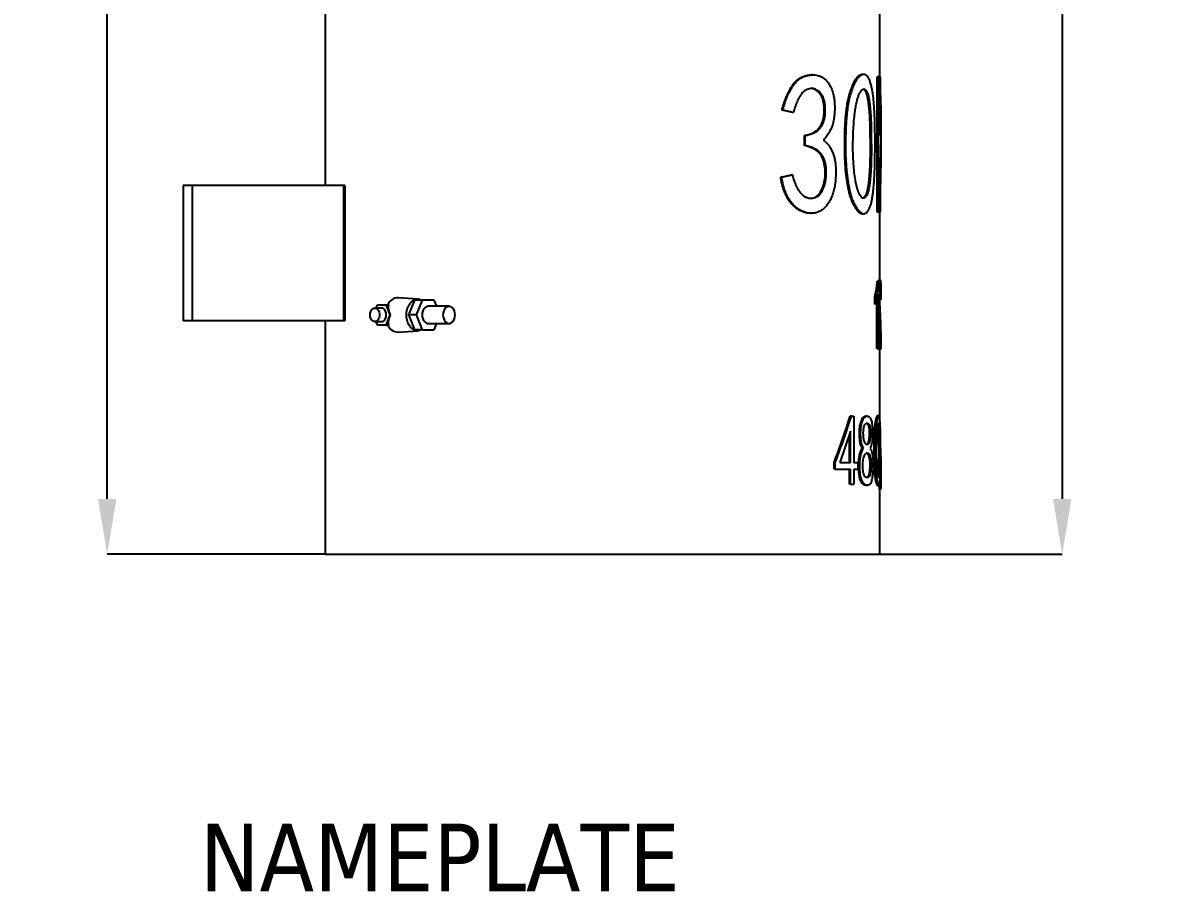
# Model space of a CAD drawing. Header units: millimetres. Extents: x 0 to 6631, y 0 to 4689.
# Drawn here: x 2147 to 2986, y 2361 to 3003 of the extents above; entities that cross this region are included whole.
import ezdxf

# ---------------------------------------------------------------- set-up
doc = ezdxf.new("R2010")
doc.units = ezdxf.units.MM
doc.header["$LTSCALE"] = 13
doc.layers.add('几何体', color=7, linetype='Continuous')
doc.layers.add('尺寸', color=3, linetype='Continuous')
doc.layers.add('铁心', color=3, linetype='Continuous', lineweight=0)
doc.styles.add('SLDTEXTSTYLE0', font='hyswlongfangsong.ttf')
doc.styles.add('Tahoma$001', font='tahoma.ttf', dxfattribs={"height": 2.159784})
doc.dimstyles.new('SLDDIMSTYLE0', dxfattribs={"dimtxt": 50, "dimasz": 40.8, "dimexe": 0, "dimexo": 0.0625, "dimgap": 12.5, "dimtad": 2, "dimdec": 0, "dimrnd": 1e-09, "dimzin": 12, "dimdsep": 46, "dimtxsty": 'SLDTEXTSTYLE0', "dimsah": 1, "dimcen": 0.09, "dimadec": 0, "dimazin": 3, "dimtfac": 1, "dimtdec": 0, "dimtmove": 0, "dimatfit": 0, "dimfxl": 1, "dimfrac": 2, "dimtolj": 1, "dimtzin": 12, "dimarcsym": 0})

# ---------------------------------------------------------------- blocks, each defined once
blk = doc.blocks.new('*D17')
at = {"layer": 'Defpoints', "color": 0, "transparency": 16777216}
for p in [(2209.34, 3629.53), (2362.21, 3629.53), (2370.53, 2610.03)]:
    blk.add_point(p, dxfattribs=at)
at = {"layer": '尺寸', "color": 0, "lineweight": -2, "transparency": 16777216}
for p, q in [((2362.15, 3629.53), (2209.34, 3629.53)), ((2209.34, 2650.83), (2209.34, 3588.73)), ((2370.47, 2610.03), (2209.34, 2610.03))]:
    blk.add_line(p, q, dxfattribs=at)
at = {"layer": '尺寸', "color": 0, "transparency": 16777216}
for points in [[(2202.54, 3588.73), (2216.14, 3588.73), (2209.34, 3629.53)], [(2202.54, 2650.83), (2216.14, 2650.83), (2209.34, 2610.03)]]:
    blk.add_solid(points, dxfattribs=at)
at = {"layer": '尺寸', "color": 0, "transparency": 16777216, "insert": (2146.84, 3128.02), "char_height": 50, "attachment_point": 2, "rotation": 90, "style": 'SLDTEXTSTYLE0'}
blk.add_mtext('\\A1;1020', dxfattribs=at)
blk = doc.blocks.new('*D23')
at = {"layer": 'Defpoints', "color": 0, "transparency": 16777216}
for p in [(2605.65, 3931.18), (2575.53, 2610.03), (2915.51, 2610.03)]:
    blk.add_point(p, dxfattribs=at)
at = {"layer": '尺寸', "color": 0, "lineweight": -2, "transparency": 16777216}
for p, q in [((2605.71, 3931.18), (2915.51, 3931.18)), ((2915.51, 3890.38), (2915.51, 2650.83)), ((2575.59, 2610.03), (2915.51, 2610.03))]:
    blk.add_line(p, q, dxfattribs=at)
at = {"layer": '尺寸', "color": 0, "transparency": 16777216}
for points in [[(2908.71, 3890.38), (2922.31, 3890.38), (2915.51, 3931.18)], [(2908.71, 2650.83), (2922.31, 2650.83), (2915.51, 2610.03)]]:
    blk.add_solid(points, dxfattribs=at)
at = {"layer": '尺寸', "color": 0, "transparency": 16777216, "insert": (2953.01, 3270.6), "char_height": 50, "attachment_point": 5, "rotation": 90, "style": 'SLDTEXTSTYLE0'}
blk.add_mtext('\\A1;1321', dxfattribs=at)

msp = doc.modelspace()

# ---------------------------------------------------------------- linework, layer by layer
at = {"layer": '几何体'}
for p, q in [((2780.53, 2962.95), (2780.53, 3476.62)), ((2370.53, 3324.53), (2370.53, 2882.53)), ((2731.15, 2964.4), (2730.39, 2964.4)), ((2768.9, 2964.71), (2767.96, 2964.71)), ((2778.56, 2862.95), (2778.56, 2962.95)), ((2779.55, 2962.95), (2778.56, 2962.95)), ((2779.55, 2862.95), (2779.55, 2962.95)), ((2779.55, 2962.95), (2780.98, 2962.95)), ((2780.98, 2962.95), (2780.98, 2919.68)), ((2716.16, 2936.63), (2708.32, 2938.39)), ((2708.96, 2938.39), (2708.32, 2938.39)), ((2716.84, 2936.63), (2708.96, 2938.39)), ((2716.84, 2936.63), (2716.16, 2936.63)), ((2781.53, 2902.24), (2781.53, 2939.14)), ((2724.84, 2912.07), (2724.84, 2919.68)), ((2725.56, 2919.68), (2724.84, 2919.68)), ((2725.56, 2912.07), (2725.56, 2919.68)), ((2725.56, 2912.07), (2724.84, 2912.07)), ((2781.45, 2912.66), (2780.98, 2900.38)), ((2780.98, 2900.38), (2780.98, 2862.95)), ((2707.42, 2888.68), (2715.3, 2890.44)), ((2708.07, 2888.68), (2707.42, 2888.68)), ((2708.07, 2888.68), (2715.99, 2890.44)), ((2715.99, 2890.44), (2715.3, 2890.44)), ((2265.5, 2882.53), (2265.5, 2782.53)), ((2272.17, 2882.53), (2265.5, 2882.53)), ((2272.17, 2882.53), (2272.17, 2782.53)), ((2383.94, 2882.53), (2272.17, 2882.53)), ((2383.94, 2882.53), (2383.94, 2782.53)), ((2384.97, 2882.53), (2383.94, 2882.53)), ((2384.97, 2882.53), (2384.97, 2782.53)), ((2729.31, 2862.05), (2730.06, 2862.05)), ((2767.81, 2861.69), (2768.75, 2861.69)), ((2779.55, 2862.95), (2778.56, 2862.95)), ((2779.55, 2862.95), (2780.98, 2862.95)), ((2780.53, 2808.3), (2780.53, 2862.95)), ((2779.84, 2812.07), (2778.85, 2812.07)), ((2779.84, 2812.07), (2780.26, 2812.07)), ((2780.26, 2812.07), (2780.26, 2761.78)), ((2781.19, 2812.48), (2780.53, 2812.48)), ((2781.31, 2812.37), (2780.53, 2812.37)), ((2781.53, 2798.38), (2781.53, 2808.3)), ((2408.11, 2791.92), (2409.13, 2794.42)), ((2409.13, 2794.42), (2415.25, 2794.42)), ((2415.25, 2794.42), (2418.31, 2786.92)), ((2415.25, 2794.42), (2417.22, 2794.42)), ((2439.31, 2798.61), (2424.42, 2799.61)), ((2436.55, 2797.92), (2432.06, 2786.92)), ((2442.2, 2797.92), (2436.55, 2797.92)), ((2442.2, 2797.92), (2437.71, 2786.92)), ((2451.18, 2797.92), (2442.2, 2797.92)), ((2453.08, 2793.27), (2451.18, 2797.92)), ((2776.97, 2794.82), (2776.97, 2800.38)), ((2777.95, 2800.38), (2776.97, 2800.38)), ((2777.95, 2794.82), (2776.97, 2794.82)), ((2777.95, 2794.82), (2777.95, 2800.38)), ((2778.53, 2761.78), (2778.53, 2796.93)), ((2779.52, 2761.78), (2779.52, 2802.13)), ((2780.53, 2798.38), (2780.46, 2799.21)), ((2781.46, 2799.21), (2780.46, 2799.21)), ((2780.53, 2770.8), (2780.53, 2798.38)), ((2781.53, 2798.33), (2780.53, 2798.33)), ((2781.53, 2798.33), (2781.46, 2799.21)), ((2412.19, 2791.92), (2407.24, 2791.92)), ((2418.31, 2786.92), (2415.25, 2779.42)), ((2418.31, 2786.92), (2418.69, 2786.92)), ((2437.71, 2786.92), (2432.06, 2786.92)), ((2432.06, 2786.92), (2436.55, 2775.93)), ((2437.71, 2786.92), (2442.2, 2775.93)), ((2462.11, 2793.27), (2446.69, 2793.27)), ((2272.17, 2782.53), (2265.5, 2782.53)), ((2383.94, 2782.53), (2272.17, 2782.53)), ((2370.53, 2782.53), (2370.53, 2610.03)), ((2384.97, 2782.53), (2383.94, 2782.53)), ((2407.24, 2781.92), (2412.19, 2781.92)), ((2409.13, 2779.42), (2408.11, 2781.92)), ((2415.25, 2779.42), (2409.13, 2779.42)), ((2415.25, 2779.42), (2417.22, 2779.42)), ((2446.69, 2780.57), (2462.11, 2780.57)), ((2451.18, 2775.93), (2453.08, 2780.57)), ((2424.42, 2774.24), (2439.31, 2775.24)), ((2442.2, 2775.93), (2436.55, 2775.93)), ((2442.2, 2775.93), (2451.18, 2775.93)), ((2781.53, 2761.78), (2781.53, 2770.81)), ((2779.52, 2761.78), (2778.53, 2761.78)), ((2779.52, 2761.78), (2780.26, 2761.78)), ((2780.49, 2761.78), (2780.49, 2762.95)), ((2781.49, 2762.95), (2780.49, 2762.95)), ((2781.49, 2761.78), (2780.49, 2761.78)), ((2780.53, 2710.57), (2780.53, 2761.78)), ((2781.49, 2761.78), (2781.49, 2762.95)), ((2781.49, 2761.78), (2781.53, 2761.78)), ((2759.61, 2712.07), (2758.71, 2712.07)), ((2759.61, 2712.07), (2761.54, 2712.07)), ((2761.54, 2712.07), (2761.54, 2677.86)), ((2771.36, 2712.07), (2770.41, 2712.07)), ((2779.8, 2712.36), (2778.8, 2712.36)), ((2759.07, 2700.96), (2751.03, 2677.86)), ((2758.18, 2677.86), (2758.18, 2698.4)), ((2759.07, 2677.86), (2759.07, 2700.96)), ((2768.63, 2688.39), (2767.69, 2688.39)), ((2746.88, 2672.89), (2746.88, 2677.86)), ((2747.72, 2677.86), (2746.88, 2677.86)), ((2747.72, 2672.89), (2747.72, 2677.86)), ((2751.03, 2677.86), (2759.07, 2677.86)), ((2761.54, 2677.86), (2764.46, 2677.86)), ((2764.46, 2677.86), (2764.46, 2672.89)), ((2747.72, 2672.89), (2746.88, 2672.89)), ((2747.72, 2672.89), (2759.07, 2672.89)), ((2758.18, 2661.78), (2758.18, 2672.89)), ((2759.07, 2661.78), (2759.07, 2672.89)), ((2761.54, 2672.89), (2764.46, 2672.89)), ((2761.54, 2672.89), (2761.54, 2661.78)), ((2765.84, 2676.11), (2764.92, 2676.11)), ((2781.53, 2664.44), (2781.53, 2671.41)), ((2759.07, 2661.78), (2758.18, 2661.78)), ((2759.07, 2661.78), (2761.54, 2661.78)), ((2770.56, 2660.91), (2771.51, 2660.91)), ((2778.81, 2660.86), (2779.8, 2660.86)), ((2780.42, 2659.73), (2780.42, 2662.14)), ((2780.5, 2657.98), (2780.42, 2659.73)), ((2781.42, 2659.73), (2780.42, 2659.73)), ((2781.42, 2664.44), (2781.5, 2657.98)), ((2781.5, 2657.98), (2781.42, 2659.73)), ((2781.5, 2657.98), (2780.5, 2657.98)), ((2780.53, 2610.03), (2780.53, 2657.98)), ((2370.53, 2610.03), (2575.53, 2610.03)), ((2575.53, 2610.03), (2780.53, 2610.03))]:
    msp.add_line(p, q, dxfattribs=at)
at = {"layer": '几何体', "flags": 128}
for points in [[(2729.25, 2873.19), (2730.66, 2873.28), (2732.35, 2873.76), (2733.85, 2874.57), (2735.24, 2875.79), (2736.48, 2877.33), (2737.54, 2879.18), (2738.51, 2881.46), (2739.26, 2883.85), (2739.8, 2886.39), (2740.13, 2889.04), (2740.25, 2891.85), (2740.14, 2894.78), (2739.83, 2897.46), (2739.28, 2900.1), (2738.51, 2902.37), (2737.49, 2904.43), (2736.24, 2906.21), (2734.72, 2907.76), (2733.52, 2908.66), (2732.1, 2909.56), (2730.63, 2910.28), (2730, 2910.54), (2729.35, 2910.8), (2728.71, 2911.03), (2728.05, 2911.25), (2727.4, 2911.45), (2726.74, 2911.63), (2726, 2911.81), (2724.84, 2912.07), (2724.84, 2912.07)], [(2430.64, 2786.92), (2430.77, 2788.96), (2431.14, 2790.93), (2431.75, 2792.77), (2432.58, 2794.45), (2433.6, 2795.89), (2434.78, 2797.06), (2436.09, 2797.92), (2437.48, 2798.45), (2438.92, 2798.62), (2440.35, 2798.45), (2441.74, 2797.92)], [(2403.7, 2786.92), (2403.83, 2788.27), (2404.22, 2789.52), (2404.82, 2790.58), (2405.61, 2791.36), (2406.52, 2791.82), (2407.48, 2791.91), (2408.42, 2791.64), (2409.28, 2791.01), (2409.98, 2790.08), (2410.48, 2788.92), (2410.74, 2787.61), (2410.74, 2786.24), (2410.48, 2784.93), (2409.98, 2783.77), (2409.28, 2782.84), (2408.42, 2782.21), (2407.48, 2781.94), (2406.52, 2782.03), (2405.61, 2782.49), (2404.82, 2783.27), (2404.22, 2784.33), (2403.83, 2785.58), (2403.7, 2786.92)], [(2415.72, 2786.92), (2415.59, 2788.27), (2415.21, 2789.52), (2414.6, 2790.58), (2413.81, 2791.36), (2412.91, 2791.82), (2412.19, 2791.92)], [(2412.19, 2781.92), (2412.91, 2782.03), (2413.81, 2782.49), (2414.6, 2783.27), (2415.21, 2784.33), (2415.59, 2785.58), (2415.72, 2786.92)], [(2441.74, 2775.93), (2440.35, 2775.4), (2438.92, 2775.22), (2437.48, 2775.4), (2436.09, 2775.93), (2434.78, 2776.79), (2433.6, 2777.96), (2432.58, 2779.4), (2431.75, 2781.07), (2431.14, 2782.92), (2430.77, 2784.89), (2430.64, 2786.92)], [(2446.69, 2793.27), (2446.15, 2793.23), (2445.1, 2792.86), (2444.14, 2792.15), (2443.33, 2791.14), (2442.72, 2789.88), (2442.33, 2788.44), (2442.2, 2786.92), (2442.33, 2785.4), (2442.72, 2783.97), (2443.33, 2782.71), (2444.14, 2781.7), (2445.1, 2780.99), (2446.15, 2780.62), (2446.69, 2780.57)], [(2466.6, 2786.92), (2466.47, 2788.44), (2466.09, 2789.88), (2465.47, 2791.14), (2464.66, 2792.15), (2463.7, 2792.86), (2462.65, 2793.23), (2461.57, 2793.23), (2460.52, 2792.86), (2459.56, 2792.15), (2458.75, 2791.14), (2458.13, 2789.88), (2457.75, 2788.44), (2457.62, 2786.92), (2457.75, 2785.4), (2458.13, 2783.97), (2458.75, 2782.71), (2459.56, 2781.7), (2460.52, 2780.99), (2461.57, 2780.62), (2462.65, 2780.62), (2463.7, 2780.99), (2464.66, 2781.7), (2465.47, 2782.71), (2466.09, 2783.97), (2466.47, 2785.4), (2466.6, 2786.92)]]:
    msp.add_lwpolyline(points, dxfattribs=at)
at = {"layer": '几何体'}
for centre, start, end in [((2424.51, 2791.22), 90.5676, 157.53955), ((2424.51, 2782.63), 202.46045, 269.4324)]:
    msp.add_arc(centre, 8.39, start, end, dxfattribs=at)
for centre, major_axis, start_param, end_param in [((2427.36, 2787.27), (-7.85, 11.69), 0.602935, 1.241532), ((2427.36, 2786.58), (7.85, 11.69), 1.900061, 2.538658)]:
    msp.add_ellipse(centre, major_axis=major_axis, ratio=0.554745, start_param=start_param, end_param=end_param, dxfattribs=at)
for points, knots in [([(2708.32, 2938.39), (2708.47, 2938.94), (2708.72, 2939.86), (2709.07, 2941.08), (2709.34, 2942.02), (2709.6, 2942.87), (2709.85, 2943.67), (2710.41, 2945.37), (2711.42, 2948.07), (2713.01, 2951.6), (2714.78, 2954.84), (2716.59, 2957.62), (2718.54, 2959.77), (2720.6, 2961.5), (2722.83, 2962.82), (2725.24, 2963.73), (2727.52, 2964.2), (2729.25, 2964.4), (2730.12, 2964.38), (2730.39, 2964.38)], [0, 0, 0, 0, 0.040339, 0.066387, 0.088745, 0.109351, 0.128875, 0.147762, 0.235729, 0.334302, 0.428981, 0.510692, 0.587846, 0.663223, 0.740122, 0.822368, 0.909218, 0.971896, 1, 1, 1, 1]), ([(2708.96, 2938.39), (2709.22, 2939.3), (2709.71, 2941.08), (2710.51, 2943.73), (2711.41, 2946.3), (2712.42, 2948.81), (2713.63, 2951.44), (2715.06, 2954.14), (2716.74, 2956.88), (2718.69, 2959.23), (2720.84, 2961.17), (2723.15, 2962.63), (2725.53, 2963.59), (2727.93, 2964.17), (2730.31, 2964.43), (2732.65, 2964.37), (2734.93, 2964.02), (2737.12, 2963.22), (2739.18, 2962), (2741.1, 2960.39), (2742.63, 2958.54), (2743.82, 2956.66), (2744.68, 2954.81), (2745.57, 2952.53), (2746.34, 2949.67), (2746.95, 2946.27), (2747.29, 2942.76), (2747.34, 2939.19), (2747.15, 2935.65), (2746.76, 2932.15), (2746.09, 2928.79), (2745.19, 2926.04), (2744.24, 2923.82), (2743.33, 2922.04), (2742.32, 2920.4), (2741.24, 2918.89), (2740.1, 2917.47), (2739.3, 2916.61), (2738.89, 2916.17)], [0, 0, 0, 0, 0.025385, 0.049956, 0.074999, 0.099886, 0.124875, 0.156112, 0.187357, 0.218602, 0.249871, 0.281164, 0.312479, 0.343806, 0.375143, 0.406475, 0.437804, 0.469125, 0.500437, 0.531816, 0.562982, 0.583927, 0.604694, 0.625467, 0.656658, 0.68784, 0.719012, 0.750184, 0.781362, 0.812546, 0.84372, 0.87492, 0.895591, 0.916573, 0.937424, 0.958369, 0.978795, 1, 1, 1, 1]), ([(2767.96, 2964.66), (2767.56, 2964.64), (2766.68, 2964.61), (2765.24, 2963.87), (2763.7, 2962.51), (2762.21, 2960.44), (2760.83, 2957.79), (2759.56, 2954.77), (2758.28, 2951.06), (2757.09, 2946.64), (2756.08, 2941.46), (2755.45, 2936.5), (2755.02, 2931.91), (2754.77, 2927.74), (2754.58, 2923.57), (2754.51, 2920.77), (2754.48, 2919.37)], [0, 0, 0, 0, 0.054726, 0.122231, 0.189702, 0.257183, 0.324688, 0.392208, 0.459733, 0.54997, 0.639166, 0.729788, 0.797336, 0.864888, 0.932444, 1, 1, 1, 1]), ([(2755.36, 2919.37), (2755.4, 2921.23), (2755.49, 2924.96), (2755.79, 2930.53), (2756.26, 2936.06), (2756.96, 2941.46), (2757.98, 2946.64), (2759.18, 2951.07), (2760.45, 2954.77), (2761.73, 2957.79), (2763.12, 2960.44), (2764.61, 2962.51), (2766.17, 2963.88), (2767.71, 2964.62), (2769.19, 2964.8), (2770.58, 2964.36), (2771.84, 2963.05), (2772.94, 2961.04), (2773.85, 2958.39), (2774.61, 2955.33), (2775.25, 2951.96), (2775.76, 2948.34), (2776.17, 2944.52), (2776.53, 2939.77), (2776.81, 2934.02), (2776.99, 2927.36), (2777.09, 2920.65), (2777.12, 2913.94), (2777.09, 2907.58), (2777.02, 2901.62), (2776.89, 2896.06), (2776.69, 2890.55), (2776.39, 2885.12), (2775.97, 2879.83), (2775.43, 2875.22), (2774.76, 2871.39), (2774, 2868.34), (2773.07, 2865.78), (2771.99, 2863.79), (2770.75, 2862.35), (2769.38, 2861.62), (2767.91, 2861.69), (2766.39, 2862.57), (2764.87, 2864.12), (2763.38, 2866.15), (2761.93, 2868.56), (2760.59, 2871.41), (2759.39, 2874.67), (2758.48, 2878.38), (2757.69, 2882.23), (2756.77, 2887.47), (2755.89, 2894.24), (2755.37, 2902.61), (2755.24, 2911), (2755.32, 2916.59), (2755.36, 2919.37)], [0, 0, 0, 0, 0.020755, 0.041665, 0.062432, 0.083376, 0.104, 0.124875, 0.140505, 0.156142, 0.171785, 0.187434, 0.203091, 0.218762, 0.234434, 0.250098, 0.265752, 0.281399, 0.297037, 0.312673, 0.328302, 0.343924, 0.359541, 0.375152, 0.399945, 0.425076, 0.450036, 0.474973, 0.50001, 0.52097, 0.541557, 0.562444, 0.583192, 0.604017, 0.624884, 0.640509, 0.656136, 0.67178, 0.687434, 0.703072, 0.718757, 0.734423, 0.750083, 0.76574, 0.781402, 0.797043, 0.81269, 0.828312, 0.843927, 0.859546, 0.875162, 0.90637, 0.93757, 0.968996, 1, 1, 1, 1]), ([(2725.56, 2919.68), (2726.06, 2919.75), (2727.04, 2919.89), (2728.5, 2920.23), (2729.91, 2920.66), (2731.3, 2921.17), (2732.74, 2921.88), (2734.24, 2922.83), (2735.75, 2924.13), (2737.1, 2925.78), (2738.26, 2927.73), (2739.19, 2929.98), (2739.84, 2932.46), (2740.24, 2935.09), (2740.36, 2937.78), (2740.31, 2940.48), (2740.05, 2943.15), (2739.51, 2945.71), (2738.68, 2948.06), (2737.55, 2950.06), (2736.19, 2951.68), (2734.67, 2952.9), (2733.03, 2953.83), (2731.29, 2954.26), (2729.5, 2954.33), (2727.7, 2953.9), (2725.93, 2953.17), (2724.21, 2952.06), (2722.7, 2950.42), (2721.36, 2948.51), (2720.27, 2946.5), (2719.39, 2944.5), (2718.64, 2942.61), (2717.97, 2940.68), (2717.38, 2938.68), (2717.02, 2937.32), (2716.84, 2936.63)], [0, 0, 0, 0, 0.02549, 0.049981, 0.076182, 0.100309, 0.125336, 0.156646, 0.187931, 0.219191, 0.250423, 0.281628, 0.312802, 0.34398, 0.375143, 0.40632, 0.437483, 0.468659, 0.499828, 0.531047, 0.562297, 0.593582, 0.624878, 0.65619, 0.6875, 0.718818, 0.750129, 0.781403, 0.812652, 0.843901, 0.875128, 0.900141, 0.925129, 0.950053, 0.974613, 1, 1, 1, 1]), ([(2724.84, 2919.68), (2725.23, 2919.73), (2725.89, 2919.83), (2726.78, 2920), (2727.54, 2920.18), (2728.31, 2920.4), (2729.07, 2920.64), (2729.79, 2920.89), (2731.35, 2921.51), (2733.17, 2922.53), (2735.09, 2924.26), (2736.36, 2925.86), (2737.43, 2927.68), (2738.28, 2929.7), (2738.93, 2931.93), (2739.33, 2934.31), (2739.55, 2936.89), (2739.55, 2939.51), (2739.38, 2942.12), (2738.98, 2944.51), (2738.41, 2946.69), (2737.59, 2948.62), (2736.57, 2950.31), (2735.31, 2951.76), (2733.89, 2952.9), (2732.36, 2953.78), (2730.87, 2954.21), (2729.89, 2954.24), (2729.47, 2954.25)], [0, 0, 0, 0, 0.030213, 0.049733, 0.068543, 0.08865, 0.110043, 0.129198, 0.146462, 0.236673, 0.282168, 0.326448, 0.369396, 0.411502, 0.452686, 0.496136, 0.538558, 0.586579, 0.630916, 0.673038, 0.714043, 0.75299, 0.793759, 0.835409, 0.880435, 0.923666, 0.966805, 1, 1, 1, 1]), ([(2761.05, 2922.88), (2760.94, 2920.16), (2760.73, 2914.73), (2760.76, 2906.53), (2761.11, 2899.05), (2761.7, 2892.37), (2762.38, 2887.49), (2763.11, 2883.78), (2763.75, 2881.13), (2764.51, 2878.69), (2765.39, 2876.56), (2766.36, 2874.79), (2767.41, 2873.54), (2768.51, 2873), (2769.57, 2873.3), (2770.53, 2874.38), (2771.36, 2875.98), (2772.06, 2878.05), (2772.68, 2880.75), (2773.19, 2884.04), (2773.59, 2887.89), (2773.94, 2892.51), (2774.22, 2897.88), (2774.36, 2903.57), (2774.39, 2908.93), (2774.36, 2913.86), (2774.33, 2918.78), (2774.26, 2923.65), (2774.17, 2928.27), (2774.04, 2932.61), (2773.8, 2936.62), (2773.47, 2940.17), (2773.09, 2943.32), (2772.68, 2946.04), (2772.19, 2948.61), (2771.55, 2950.86), (2770.75, 2952.63), (2769.79, 2953.66), (2768.75, 2954.01), (2767.66, 2953.62), (2766.59, 2952.52), (2765.61, 2950.77), (2764.76, 2948.61), (2763.9, 2945.94), (2763.13, 2942.68), (2762.48, 2938.89), (2761.88, 2934.33), (2761.38, 2928.97), (2761.16, 2924.91), (2761.05, 2922.88)], [0, 0, 0, 0, 0.041633, 0.083286, 0.124896, 0.156126, 0.18735, 0.202976, 0.218605, 0.234242, 0.24988, 0.265532, 0.281184, 0.296833, 0.312478, 0.328135, 0.343787, 0.359424, 0.375055, 0.395647, 0.416501, 0.437529, 0.468757, 0.499981, 0.524651, 0.550496, 0.575203, 0.599807, 0.624914, 0.645796, 0.666533, 0.687377, 0.703003, 0.718631, 0.734263, 0.74989, 0.76552, 0.781165, 0.796828, 0.812479, 0.828132, 0.843775, 0.859417, 0.875054, 0.895886, 0.916524, 0.937539, 0.968768, 1, 1, 1, 1]), ([(2768.29, 2953.73), (2768.47, 2953.69), (2769.01, 2953.56), (2769.64, 2952.79), (2770.2, 2951.76), (2770.7, 2950.49), (2771.23, 2948.61), (2771.73, 2946.04), (2772.14, 2943.32), (2772.47, 2940.49), (2772.75, 2937.59), (2772.96, 2934.62), (2773.1, 2931.59), (2773.23, 2927.52), (2773.32, 2922.42), (2773.39, 2916.28), (2773.42, 2910.15), (2773.41, 2904), (2773.25, 2897.88), (2772.97, 2892.51), (2772.62, 2887.89), (2772.23, 2884.04), (2771.72, 2880.75), (2771.11, 2878.05), (2770.41, 2875.97), (2769.58, 2874.41), (2768.81, 2873.42), (2768.31, 2873.33), (2768.16, 2873.3)], [0, 0, 0, 0, 0.017083, 0.049317, 0.065466, 0.081617, 0.11388, 0.146179, 0.178483, 0.210792, 0.243101, 0.27541, 0.307718, 0.340032, 0.40466, 0.469288, 0.53392, 0.598542, 0.66315, 0.727759, 0.771254, 0.81438, 0.856944, 0.889227, 0.921499, 0.953772, 0.986031, 1, 1, 1, 1]), ([(2780.98, 2919.68), (2781.3, 2926.89), (2781.82, 2938.9), (2781.22, 2950.92), (2780.98, 2955.72)], [0, 0, 0, 0, 0.600306, 1, 1, 1, 1]), ([(2738.89, 2916.17), (2739.24, 2915.89), (2739.94, 2915.35), (2740.96, 2914.47), (2741.94, 2913.47), (2743.15, 2911.96), (2744.52, 2909.8), (2745.74, 2907.15), (2746.63, 2904.65), (2747.23, 2902.33), (2747.71, 2899.48), (2748.05, 2896.11), (2748.13, 2892.28), (2748, 2888.46), (2747.7, 2884.67), (2747.13, 2880.97), (2746.29, 2877.44), (2745.14, 2874.19), (2743.72, 2871.26), (2742.05, 2868.7), (2740.19, 2866.47), (2738.13, 2864.64), (2735.9, 2863.27), (2733.52, 2862.41), (2731.31, 2862.04), (2729.33, 2862.04), (2727.61, 2862.21), (2725.61, 2862.66), (2723.31, 2863.45), (2720.78, 2864.81), (2718.37, 2866.66), (2716.08, 2868.87), (2714.01, 2871.49), (2712.2, 2874.47), (2710.75, 2877.79), (2709.79, 2880.58), (2709.21, 2882.75), (2708.86, 2884.21), (2708.55, 2885.69), (2708.3, 2887.17), (2708.14, 2888.17), (2708.07, 2888.68)], [0, 0, 0, 0, 0.015659, 0.031315, 0.046964, 0.062608, 0.093859, 0.125087, 0.14597, 0.16628, 0.187499, 0.218675, 0.249852, 0.281036, 0.312222, 0.343407, 0.3746, 0.405807, 0.437046, 0.468301, 0.49958, 0.530924, 0.562177, 0.593496, 0.624821, 0.645809, 0.66662, 0.687499, 0.718816, 0.750125, 0.781418, 0.812694, 0.843945, 0.875176, 0.90639, 0.93759, 0.949921, 0.962759, 0.975039, 0.987312, 1, 1, 1, 1]), ([(2715.99, 2890.44), (2716.17, 2889.7), (2716.53, 2888.24), (2717.16, 2886.12), (2717.94, 2884.09), (2718.84, 2882.14), (2719.91, 2880.14), (2721.19, 2878.14), (2722.76, 2876.29), (2724.48, 2874.78), (2726.35, 2873.78), (2728.27, 2873.25), (2730.2, 2873.09), (2732.09, 2873.35), (2733.91, 2874.02), (2735.58, 2875.25), (2737.06, 2876.91), (2738.29, 2879), (2739.31, 2881.36), (2740.13, 2883.91), (2740.69, 2886.64), (2741, 2889.48), (2741.08, 2892.35), (2740.96, 2895.23), (2740.57, 2898.04), (2739.96, 2900.74), (2739.01, 2903.18), (2737.81, 2905.3), (2736.36, 2907.03), (2734.76, 2908.4), (2733.24, 2909.37), (2731.86, 2910.08), (2730.65, 2910.59), (2729.41, 2911.06), (2728.15, 2911.45), (2726.87, 2911.78), (2726.01, 2911.98), (2725.56, 2912.07)], [0, 0, 0, 0, 0.025384, 0.049892, 0.074743, 0.099881, 0.124877, 0.15612, 0.187375, 0.218641, 0.249941, 0.281241, 0.312565, 0.343879, 0.375181, 0.406442, 0.437703, 0.468927, 0.50015, 0.53135, 0.562532, 0.593699, 0.624869, 0.656046, 0.687216, 0.718395, 0.749591, 0.780806, 0.812067, 0.843351, 0.874665, 0.895272, 0.916458, 0.937324, 0.958239, 0.978707, 1, 1, 1, 1]), ([(2754.48, 2919.37), (2754.44, 2916.59), (2754.37, 2911), (2754.5, 2902.61), (2755.01, 2894.24), (2755.83, 2887.93), (2756.58, 2883.52), (2757.07, 2880.93), (2757.69, 2877.95), (2758.5, 2874.67), (2759.69, 2871.41), (2761.03, 2868.56), (2762.47, 2866.15), (2763.95, 2864.12), (2765.29, 2862.74), (2766.47, 2861.97), (2767.26, 2861.69), (2767.69, 2861.72), (2767.81, 2861.73)], [0, 0, 0, 0, 0.113076, 0.227691, 0.341471, 0.455254, 0.49299, 0.532055, 0.569105, 0.625989, 0.682855, 0.739828, 0.796634, 0.85354, 0.910403, 0.948451, 0.986285, 1, 1, 1, 1]), ([(2780.98, 2877.39), (2781.13, 2880.86), (2781.65, 2892.62), (2781.53, 2904.37), (2781.45, 2912.66)], [0, 0, 0, 0, 0.2952621, 1, 1, 1, 1]), ([(2729.31, 2862.07), (2729.06, 2862.07), (2728.26, 2862.05), (2726.88, 2862.22), (2724.88, 2862.66), (2722.6, 2863.45), (2720.07, 2864.81), (2717.67, 2866.66), (2715.4, 2868.87), (2713.34, 2871.49), (2711.54, 2874.47), (2710.09, 2877.79), (2709.14, 2880.57), (2708.56, 2882.75), (2708.21, 2884.21), (2707.9, 2885.69), (2707.65, 2887.17), (2707.5, 2888.17), (2707.42, 2888.68)], [0, 0, 0, 0, 0.024829, 0.081997, 0.139343, 0.225362, 0.311437, 0.397509, 0.48357, 0.569597, 0.655648, 0.741698, 0.827734, 0.861755, 0.897216, 0.9311, 0.964992, 1, 1, 1, 1]), ([(2776.97, 2800.38), (2777.09, 2800.83), (2777.33, 2801.76), (2777.65, 2803.25), (2777.95, 2804.85), (2778.21, 2806.5), (2778.45, 2808.29), (2778.66, 2810.12), (2778.79, 2811.43), (2778.85, 2812.07)], [0, 0, 0, 0, 0.14081, 0.289456, 0.425524, 0.575175, 0.712475, 0.858519, 1, 1, 1, 1]), ([(2777.95, 2800.38), (2778.07, 2800.83), (2778.31, 2801.76), (2778.63, 2803.25), (2778.94, 2804.85), (2779.2, 2806.5), (2779.44, 2808.29), (2779.65, 2810.12), (2779.78, 2811.43), (2779.84, 2812.07)], [0, 0, 0, 0, 0.140916, 0.289637, 0.425743, 0.575396, 0.712663, 0.858632, 1, 1, 1, 1]), ([(2781.31, 2812.37), (2781.29, 2812.4), (2781.25, 2812.47), (2781.21, 2812.47), (2781.18, 2812.48)], [0, 0, 0, 0, 0.529484, 1, 1, 1, 1]), ([(2781.46, 2799.21), (2781.47, 2799.76), (2781.48, 2800.86), (2781.49, 2802.46), (2781.51, 2804.3), (2781.52, 2806.29), (2781.53, 2808.32), (2781.52, 2810), (2781.5, 2811.05), (2781.46, 2811.68), (2781.42, 2812.01), (2781.37, 2812.26), (2781.33, 2812.33), (2781.31, 2812.37)], [0, 0, 0, 0, 0.083164, 0.166285, 0.249676, 0.37451, 0.499391, 0.624332, 0.749401, 0.812025, 0.874669, 0.937328, 1, 1, 1, 1]), ([(2780.46, 2799.21), (2780.47, 2799.76), (2780.48, 2800.86), (2780.49, 2802.46), (2780.51, 2804.3), (2780.52, 2806.26), (2780.53, 2807.72), (2780.53, 2808.29), (2780.53, 2808.3)], [0, 0, 0, 0, 0.165658, 0.331211, 0.497279, 0.745764, 0.994174, 1, 1, 1, 1]), ([(2779.52, 2802.13), (2779.45, 2801.66), (2779.32, 2800.74), (2779.09, 2799.42), (2778.84, 2798.19), (2778.56, 2797), (2778.27, 2795.89), (2778.06, 2795.18), (2777.95, 2794.82)], [0, 0, 0, 0, 0.169144, 0.32665, 0.49985, 0.667859, 0.830038, 1, 1, 1, 1]), ([(2781.49, 2762.95), (2781.49, 2763.43), (2781.49, 2764.41), (2781.5, 2765.82), (2781.51, 2767.76), (2781.53, 2770.01), (2781.53, 2772.27), (2781.5, 2774.8), (2781.44, 2777.41), (2781.37, 2779.97), (2781.28, 2782.29), (2781.19, 2784.46), (2781.1, 2786.6), (2780.99, 2788.84), (2780.89, 2791), (2780.8, 2793.09), (2780.74, 2795.15), (2780.69, 2796.9), (2780.68, 2797.98), (2780.68, 2798.33)], [0, 0, 0, 0, 0.03403, 0.068458, 0.102563, 0.18238, 0.262062, 0.342162, 0.422101, 0.505575, 0.572692, 0.630898, 0.696749, 0.758155, 0.821679, 0.872996, 0.924294, 0.975561, 1, 1, 1, 1]), ([(2780.49, 2762.95), (2780.49, 2763.32), (2780.49, 2763.98), (2780.49, 2764.91), (2780.5, 2765.75), (2780.51, 2766.7), (2780.51, 2767.75), (2780.52, 2768.85), (2780.53, 2769.89), (2780.53, 2770.5), (2780.53, 2770.8)], [0, 0, 0, 0, 0.122253, 0.21835, 0.316655, 0.41306, 0.557763, 0.703516, 0.855287, 1, 1, 1, 1]), ([(2767.69, 2688.39), (2767.6, 2688.56), (2767.44, 2688.84), (2767.23, 2689.24), (2767.06, 2689.58), (2766.77, 2690.23), (2766.38, 2691.27), (2765.97, 2692.97), (2765.72, 2694.98), (2765.55, 2697.2), (2765.5, 2699.52), (2765.56, 2701.77), (2765.77, 2703.87), (2766.15, 2705.84), (2766.65, 2707.69), (2767.22, 2709.29), (2767.84, 2710.55), (2768.52, 2711.38), (2769.27, 2711.87), (2769.92, 2712.09), (2770.3, 2712.05), (2770.41, 2712.04)], [0, 0, 0, 0, 0.027843, 0.046126, 0.062682, 0.078155, 0.136232, 0.190871, 0.251545, 0.318014, 0.386617, 0.451555, 0.511794, 0.573222, 0.642078, 0.709134, 0.768484, 0.826884, 0.89464, 0.968361, 1, 1, 1, 1]), ([(2768.63, 2688.39), (2768.48, 2688.65), (2768.19, 2689.17), (2767.76, 2690.06), (2767.32, 2691.26), (2766.91, 2692.89), (2766.64, 2695), (2766.48, 2697.17), (2766.42, 2699.38), (2766.48, 2701.59), (2766.68, 2703.74), (2767.06, 2705.72), (2767.53, 2707.52), (2768.09, 2709.12), (2768.71, 2710.46), (2769.41, 2711.34), (2770.13, 2711.83), (2770.85, 2712.08), (2771.55, 2712.09), (2772.22, 2711.93), (2772.86, 2711.54), (2773.45, 2710.78), (2773.97, 2709.66), (2774.45, 2708.38), (2774.83, 2706.7), (2775.1, 2704.76), (2775.27, 2702.65), (2775.34, 2700.45), (2775.31, 2698.23), (2775.21, 2696.07), (2775.04, 2693.94), (2774.75, 2692.04), (2774.4, 2690.6), (2774.04, 2689.55), (2773.7, 2688.76), (2773.46, 2688.32), (2773.34, 2688.1)], [0, 0, 0, 0, 0.021185, 0.042121, 0.062593, 0.093769, 0.12496, 0.156157, 0.187352, 0.218536, 0.249711, 0.280698, 0.312152, 0.343606, 0.374705, 0.405427, 0.436978, 0.468685, 0.5, 0.531353, 0.562692, 0.594005, 0.625313, 0.656591, 0.68781, 0.71895, 0.750203, 0.78137, 0.812557, 0.843753, 0.874941, 0.906141, 0.937376, 0.958155, 0.978908, 1, 1, 1, 1]), ([(2778.8, 2712.33), (2778.74, 2712.33), (2778.59, 2712.31), (2778.32, 2711.95), (2778.02, 2711.27), (2777.73, 2710.23), (2777.36, 2708.47), (2776.94, 2705.79), (2776.55, 2702.08), (2776.34, 2698.5), (2776.23, 2695.28), (2776.17, 2692.5), (2776.15, 2690.62), (2776.14, 2689.7)], [0, 0, 0, 0, 0.046934, 0.115032, 0.183099, 0.251175, 0.319272, 0.455273, 0.591335, 0.727459, 0.817147, 0.909757, 1, 1, 1, 1]), ([(2777.12, 2689.7), (2777.12, 2690.62), (2777.14, 2692.5), (2777.21, 2695.28), (2777.32, 2698.5), (2777.54, 2702.09), (2777.86, 2705.18), (2778.17, 2707.4), (2778.43, 2708.91), (2778.71, 2710.23), (2779.01, 2711.27), (2779.31, 2711.95), (2779.61, 2712.32), (2779.88, 2712.41), (2780.14, 2712.19), (2780.36, 2711.54), (2780.55, 2710.53), (2780.7, 2709.21), (2780.87, 2707.17), (2780.99, 2704.81), (2781.07, 2702.27), (2781.14, 2699.19), (2781.18, 2694.82), (2781.21, 2689.24), (2781.2, 2684.1), (2781.18, 2679.43), (2781.15, 2675.27), (2781.08, 2671.22), (2780.98, 2668), (2780.85, 2665.71), (2780.73, 2664.18), (2780.57, 2662.9), (2780.39, 2661.91), (2780.17, 2661.19), (2779.92, 2660.82), (2779.64, 2660.86), (2779.35, 2661.3), (2779.06, 2662.07), (2778.76, 2663.09), (2778.47, 2664.29), (2778.2, 2665.72), (2777.96, 2667.35), (2777.77, 2669.21), (2777.6, 2671.13), (2777.41, 2673.75), (2777.23, 2677.13), (2777.12, 2681.32), (2777.09, 2685.51), (2777.11, 2688.31), (2777.12, 2689.7)], [0, 0, 0, 0, 0.020672, 0.04189, 0.062441, 0.093639, 0.124844, 0.140476, 0.156117, 0.171764, 0.187417, 0.203078, 0.218753, 0.234429, 0.250097, 0.265756, 0.281408, 0.29705, 0.312689, 0.3439, 0.35952, 0.375134, 0.416549, 0.458018, 0.499965, 0.531182, 0.562399, 0.593611, 0.624807, 0.640435, 0.656066, 0.671714, 0.687372, 0.703031, 0.718703, 0.734373, 0.750038, 0.7657, 0.781364, 0.797003, 0.812659, 0.828285, 0.843904, 0.859525, 0.875144, 0.906357, 0.937561, 0.968984, 1, 1, 1, 1]), ([(2768.43, 2699.21), (2768.47, 2698.11), (2768.54, 2696.45), (2768.91, 2694.51), (2769.25, 2693.18), (2769.69, 2692.12), (2770.19, 2691.44), (2770.72, 2691.09), (2771.24, 2690.99), (2771.75, 2691.08), (2772.24, 2691.41), (2772.69, 2692.05), (2773.08, 2693.04), (2773.37, 2694.33), (2773.6, 2695.77), (2773.74, 2697.35), (2773.79, 2699), (2773.78, 2700.65), (2773.69, 2702.28), (2773.5, 2703.79), (2773.19, 2705.05), (2772.79, 2705.95), (2772.34, 2706.52), (2771.85, 2706.82), (2771.17, 2706.9), (2770.46, 2706.69), (2769.85, 2706.09), (2769.52, 2705.58), (2769.22, 2704.95), (2768.9, 2703.9), (2768.63, 2702.45), (2768.45, 2700.86), (2768.44, 2699.76), (2768.43, 2699.21)], [0, 0, 0, 0, 0.0620757, 0.0933015, 0.1245457, 0.1557857, 0.1870767, 0.2184028, 0.2497604, 0.2811189, 0.3124482, 0.3437531, 0.3750151, 0.4062543, 0.4374699, 0.4686706, 0.4998688, 0.5310649, 0.5622509, 0.5934263, 0.624637, 0.6559033, 0.687226, 0.7185698, 0.7499281, 0.8125467, 0.8438727, 0.8601727, 0.8751996, 0.9064197, 0.937625, 0.9688192, 1, 1, 1, 1]), ([(2770.98, 2706.72), (2771.11, 2706.66), (2771.41, 2706.5), (2771.83, 2705.94), (2772.23, 2705.05), (2772.49, 2704), (2772.63, 2703.04), (2772.74, 2702.01), (2772.81, 2700.65), (2772.83, 2699), (2772.77, 2697.35), (2772.64, 2695.77), (2772.41, 2694.33), (2772.12, 2693.04), (2771.74, 2692.05), (2771.29, 2691.42), (2770.96, 2691.15), (2770.79, 2691.12), (2770.78, 2691.12)], [0, 0, 0, 0, 0.059345, 0.131586, 0.203759, 0.275896, 0.311479, 0.348205, 0.420424, 0.49268, 0.564935, 0.637169, 0.709387, 0.781598, 0.853779, 0.92599, 0.998218, 1, 1, 1, 1]), ([(2778.3, 2691.45), (2778.27, 2689.41), (2778.21, 2685.33), (2778.28, 2680.21), (2778.43, 2676.2), (2778.59, 2673.28), (2778.79, 2670.99), (2778.99, 2669.36), (2779.16, 2668.29), (2779.35, 2667.41), (2779.55, 2666.78), (2779.76, 2666.51), (2779.95, 2666.66), (2780.13, 2667.2), (2780.28, 2668), (2780.4, 2669.04), (2780.53, 2670.66), (2780.64, 2672.99), (2780.71, 2675.94), (2780.76, 2678.95), (2780.79, 2681.8), (2780.79, 2684.48), (2780.79, 2686.94), (2780.78, 2689.44), (2780.77, 2691.88), (2780.76, 2694.19), (2780.73, 2696.32), (2780.7, 2698.32), (2780.63, 2700.58), (2780.54, 2702.6), (2780.42, 2704.32), (2780.31, 2705.44), (2780.17, 2706.33), (2779.99, 2706.84), (2779.8, 2707.02), (2779.6, 2706.82), (2779.39, 2706.27), (2779.2, 2705.4), (2779.04, 2704.32), (2778.83, 2702.72), (2778.64, 2700.43), (2778.48, 2697.5), (2778.36, 2694.5), (2778.32, 2692.47), (2778.3, 2691.45)], [0, 0, 0, 0, 0.062439, 0.124847, 0.156081, 0.187309, 0.218532, 0.234172, 0.249816, 0.265472, 0.281132, 0.296791, 0.312447, 0.328111, 0.343769, 0.359412, 0.375047, 0.406247, 0.43748, 0.468712, 0.49994, 0.524612, 0.550444, 0.575162, 0.601, 0.624885, 0.645861, 0.666399, 0.687356, 0.718589, 0.734224, 0.749859, 0.765497, 0.781151, 0.796822, 0.812483, 0.828143, 0.843793, 0.859439, 0.87508, 0.906298, 0.937532, 0.968764, 1, 1, 1, 1]), ([(2779.27, 2705.65), (2779.28, 2705.57), (2779.35, 2705.21), (2779.43, 2704.3), (2779.51, 2703.03), (2779.58, 2701.67), (2779.64, 2700.25), (2779.69, 2698.8), (2779.72, 2697.31), (2779.74, 2695.81), (2779.76, 2693.77), (2779.78, 2691.22), (2779.79, 2688.15), (2779.8, 2685.09), (2779.79, 2682.01), (2779.77, 2678.95), (2779.72, 2675.94), (2779.64, 2672.98), (2779.51, 2670.23), (2779.37, 2668.51), (2779.26, 2667.95), (2779.25, 2667.9)], [0, 0, 0, 0, 0.01089, 0.048657, 0.086457, 0.124263, 0.162074, 0.200248, 0.237693, 0.275503, 0.313317, 0.388946, 0.464576, 0.540208, 0.61583, 0.691437, 0.767044, 0.842636, 0.918105, 0.993381, 1, 1, 1, 1]), ([(2764.92, 2676.11), (2764.96, 2677.38), (2765.04, 2679.92), (2765.61, 2683.48), (2766.52, 2686.49), (2767.3, 2687.76), (2767.69, 2688.39)], [0, 0, 0, 0, 0.250021, 0.500163, 0.749826, 1, 1, 1, 1]), ([(2765.84, 2676.11), (2765.88, 2677.38), (2765.97, 2679.92), (2766.54, 2683.48), (2767.45, 2686.49), (2768.24, 2687.76), (2768.63, 2688.39)], [0, 0, 0, 0, 0.249655, 0.499588, 0.749361, 1, 1, 1, 1]), ([(2773.34, 2688.1), (2773.46, 2687.96), (2773.71, 2687.69), (2774.05, 2687.14), (2774.35, 2686.57), (2774.61, 2685.93), (2774.89, 2685.07), (2775.18, 2683.77), (2775.43, 2681.94), (2775.59, 2679.99), (2775.67, 2677.93), (2775.69, 2675.85), (2775.67, 2673.74), (2775.6, 2671.67), (2775.45, 2669.67), (2775.21, 2667.83), (2774.93, 2666.07), (2774.6, 2664.44), (2774.17, 2663.12), (2773.67, 2662.17), (2773.12, 2661.49), (2772.53, 2661.12), (2771.91, 2660.92), (2771.26, 2660.89), (2770.6, 2660.98), (2769.92, 2661.23), (2769.23, 2661.67), (2768.55, 2662.34), (2767.89, 2663.34), (2767.28, 2664.59), (2766.76, 2666.14), (2766.35, 2667.93), (2766.09, 2669.9), (2765.96, 2671.73), (2765.88, 2673.33), (2765.85, 2674.72), (2765.84, 2675.64), (2765.84, 2676.11)], [0, 0, 0, 0, 0.020939, 0.041759, 0.062644, 0.078291, 0.093936, 0.125124, 0.156321, 0.187502, 0.217369, 0.249867, 0.281058, 0.31224, 0.343421, 0.374628, 0.405859, 0.437095, 0.468327, 0.499616, 0.530873, 0.561543, 0.593527, 0.62494, 0.656284, 0.687625, 0.718955, 0.750267, 0.78156, 0.812811, 0.844044, 0.875234, 0.906413, 0.937605, 0.958649, 0.978977, 1, 1, 1, 1]), ([(2768.06, 2676.4), (2768.06, 2675.76), (2768.06, 2674.49), (2768.17, 2672.59), (2768.37, 2670.77), (2768.7, 2669.09), (2769.21, 2667.84), (2769.81, 2667.08), (2770.42, 2666.69), (2771.14, 2666.5), (2771.92, 2666.68), (2772.67, 2667.18), (2773.24, 2668.15), (2773.64, 2669.44), (2773.91, 2671.09), (2774.09, 2672.88), (2774.2, 2674.76), (2774.21, 2676.67), (2774.14, 2678.57), (2773.93, 2680.33), (2773.6, 2681.81), (2773.18, 2683.01), (2772.71, 2683.96), (2772.18, 2684.64), (2771.6, 2684.93), (2771.01, 2684.91), (2770.4, 2684.6), (2769.8, 2683.96), (2769.25, 2682.97), (2768.76, 2681.67), (2768.38, 2680.1), (2768.13, 2678.3), (2768.08, 2677.03), (2768.06, 2676.4)], [0, 0, 0, 0, 0.0311983, 0.0623975, 0.0940363, 0.124768, 0.1559473, 0.1872166, 0.2185506, 0.2499076, 0.2969127, 0.3438786, 0.3751457, 0.4063677, 0.4375433, 0.4687544, 0.4999518, 0.5311339, 0.5623094, 0.5934648, 0.6246693, 0.6559443, 0.687251, 0.7185658, 0.7498943, 0.7812373, 0.8125751, 0.8438847, 0.8751731, 0.9064224, 0.9376294, 0.9688214, 1, 1, 1, 1]), ([(2770.84, 2684.78), (2770.97, 2684.72), (2771.29, 2684.59), (2771.75, 2683.95), (2772.22, 2683.01), (2772.64, 2681.81), (2772.97, 2680.33), (2773.18, 2678.57), (2773.25, 2676.67), (2773.23, 2674.76), (2773.13, 2672.88), (2772.95, 2671.09), (2772.68, 2669.44), (2772.35, 2668.37), (2772.04, 2667.73), (2771.62, 2667.13), (2771.15, 2666.74), (2770.74, 2666.69), (2770.63, 2666.68)], [0, 0, 0, 0, 0.045013, 0.112944, 0.180899, 0.248835, 0.316687, 0.384507, 0.452418, 0.520351, 0.588305, 0.65626, 0.724086, 0.791924, 0.825919, 0.859915, 0.961763, 1, 1, 1, 1]), ([(2776.14, 2689.7), (2776.13, 2687.84), (2776.11, 2684.11), (2776.18, 2678.51), (2776.39, 2674.41), (2776.58, 2671.77), (2776.68, 2670.48), (2776.81, 2668.99), (2776.97, 2667.35), (2777.22, 2665.72), (2777.49, 2664.29), (2777.78, 2663.09), (2778.07, 2662.07), (2778.36, 2661.31), (2778.61, 2660.89), (2778.75, 2660.9), (2778.8, 2660.9)], [0, 0, 0, 0, 0.151389, 0.303929, 0.455431, 0.493171, 0.532262, 0.569356, 0.626283, 0.683192, 0.740219, 0.797053, 0.853998, 0.910905, 0.9678, 1, 1, 1, 1]), ([(2781.42, 2659.73), (2781.57, 2668.94), (2781.73, 2679.15), (2781.24, 2689.36), (2781.2, 2690.36)], [0, 0, 0, 0, 0.902329, 1, 1, 1, 1]), ([(2770.55, 2660.94), (2770.35, 2660.93), (2769.82, 2660.9), (2768.96, 2661.21), (2768.11, 2661.8), (2767.37, 2662.67), (2766.76, 2663.69), (2766.19, 2665.03), (2765.72, 2666.57), (2765.36, 2668.35), (2765.18, 2669.89), (2765.08, 2671.12), (2765.03, 2671.99), (2764.98, 2672.9), (2764.94, 2673.82), (2764.92, 2674.89), (2764.92, 2675.65), (2764.92, 2676.11)], [0, 0, 0, 0, 0.078104, 0.197937, 0.306658, 0.380506, 0.461607, 0.538885, 0.617866, 0.693783, 0.772927, 0.803851, 0.839421, 0.875643, 0.911342, 0.94712, 1, 1, 1, 1])]:
    msp.add_open_spline(points, degree=3, knots=knots, dxfattribs=at)
for points in [[(2746.88, 2677.86), (2749, 2683.56), (2753.24, 2694.97), (2756.89, 2706.37), (2758.71, 2712.07)], [(2747.72, 2677.86), (2749.85, 2683.56), (2754.11, 2694.97), (2757.77, 2706.37), (2759.61, 2712.07)]]:
    msp.add_open_spline(points, degree=3, dxfattribs=at)

# ---------------------------------------------------------------- texts
at = {"layer": '铁心', "lineweight": 13, "style": 'Tahoma$001'}
msp.add_text('NAMEPLATE', height=50, dxfattribs=at).set_placement((2277.91, 2360.72))

# ---------------------------------------------------------------- dimensions: what is measured, and where the dimension line sits
at = {"layer": '尺寸'}
dim = msp.add_linear_dim(base=(2915.51, 2610.03), p1=(2605.65, 3931.18), p2=(2575.53, 2610.03), angle=90, dimstyle='SLDDIMSTYLE0', dxfattribs=at)
dim.commit()
dim.dimension.update_dxf_attribs({"geometry": '*D23', "text_midpoint": (2953.01, 3270.6)})
dim = msp.add_linear_dim(base=(2209.3446989, 3629.52619328), p1=(2370.52929942, 2610.02619328), p2=(2362.2126334, 3629.52619328), angle=90, dimstyle='SLDDIMSTYLE0', dxfattribs=at)
dim.commit()
dim.dimension.update_dxf_attribs({"geometry": '*D17', "text_midpoint": (2209.3446989, 3128.02070925), "dimtype": 160})

doc.saveas('drawing.dxf')
